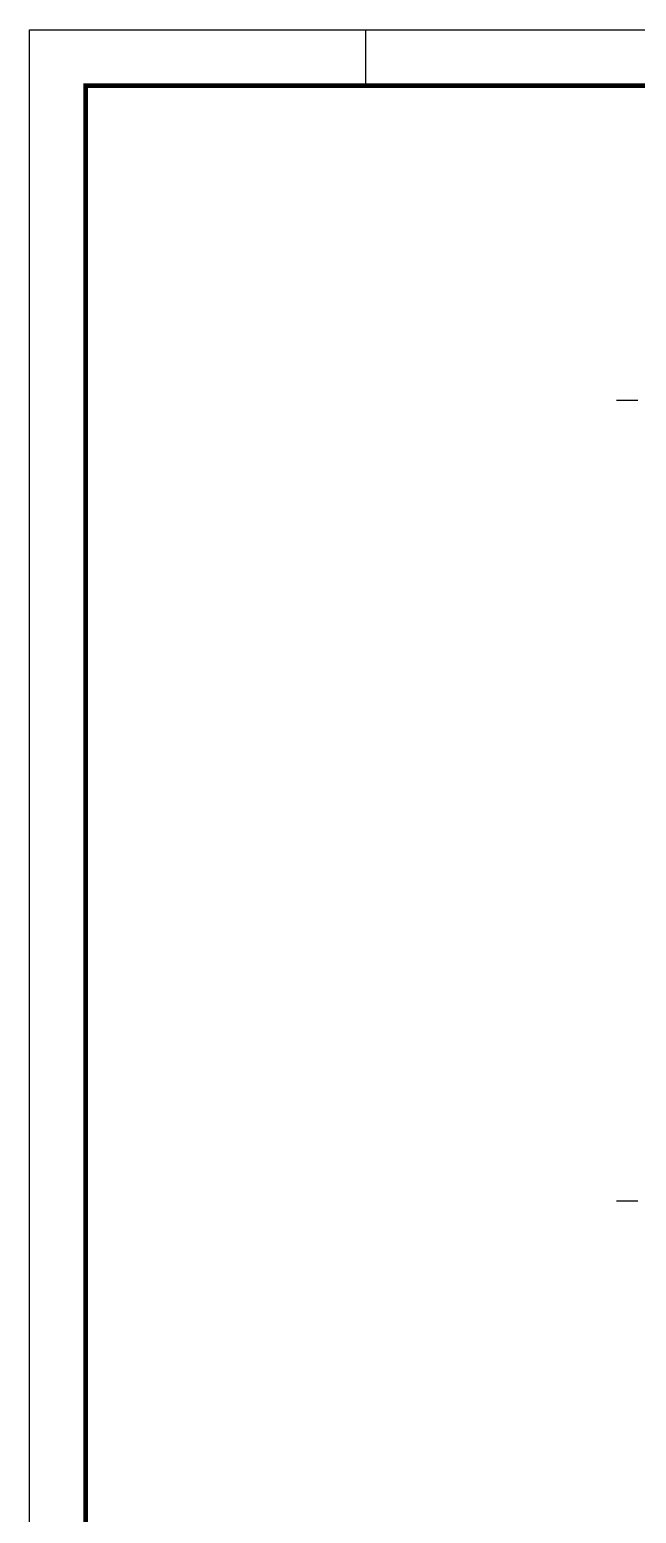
# Model space of a CAD drawing. Extents: x 231.8 to 328.5, y 64.7 to 125.7.
# Drawn here: x 232.57 to 237.99, y 112.43 to 125.68 of the extents above; entities that cross this region are included whole.
import ezdxf

# ---------------------------------------------------------------- set-up
doc = ezdxf.new("R2010")
doc.units = 0
doc.header["$LTSCALE"] = 0.1
doc.header["$MEASUREMENT"] = 0
doc.linetypes.add('DASHDOT2', pattern=[12.7, 6.35, -3.175, 0, -3.175])
doc.layers.add('EIXO', color=1, linetype='DASHDOT2')
doc.layers.add('PRANCHA', color=15, linetype='CONTINUOUS')

msp = doc.modelspace()

# ---------------------------------------------------------------- linework, layer by layer
at = {"layer": 'EIXO', "ltscale": 0.3}
for p, q in [((237.8127, 122.3674), (259.4227, 122.3674)), ((237.8127, 115.2174), (259.4227, 115.2174))]:
    msp.add_line(p, q, dxfattribs=at)
at = {"layer": 'PRANCHA', "color": 250}
for p, q in [((232.5677, 125.6761), (273.5677, 125.6761)), ((232.5677, 111.1761), (232.5677, 125.6761)), ((235.5677, 125.6761), (235.5677, 125.1761))]:
    msp.add_line(p, q, dxfattribs=at)
at = {"layer": 'PRANCHA', "color": 250, "const_width": 0.04}
msp.add_lwpolyline([(273.0677, 125.1761), (233.0677, 125.1761), (233.0677, 97.6761), (273.0677, 97.6761), (273.0677, 125.1761)], dxfattribs=at)

doc.saveas('drawing.dxf')
